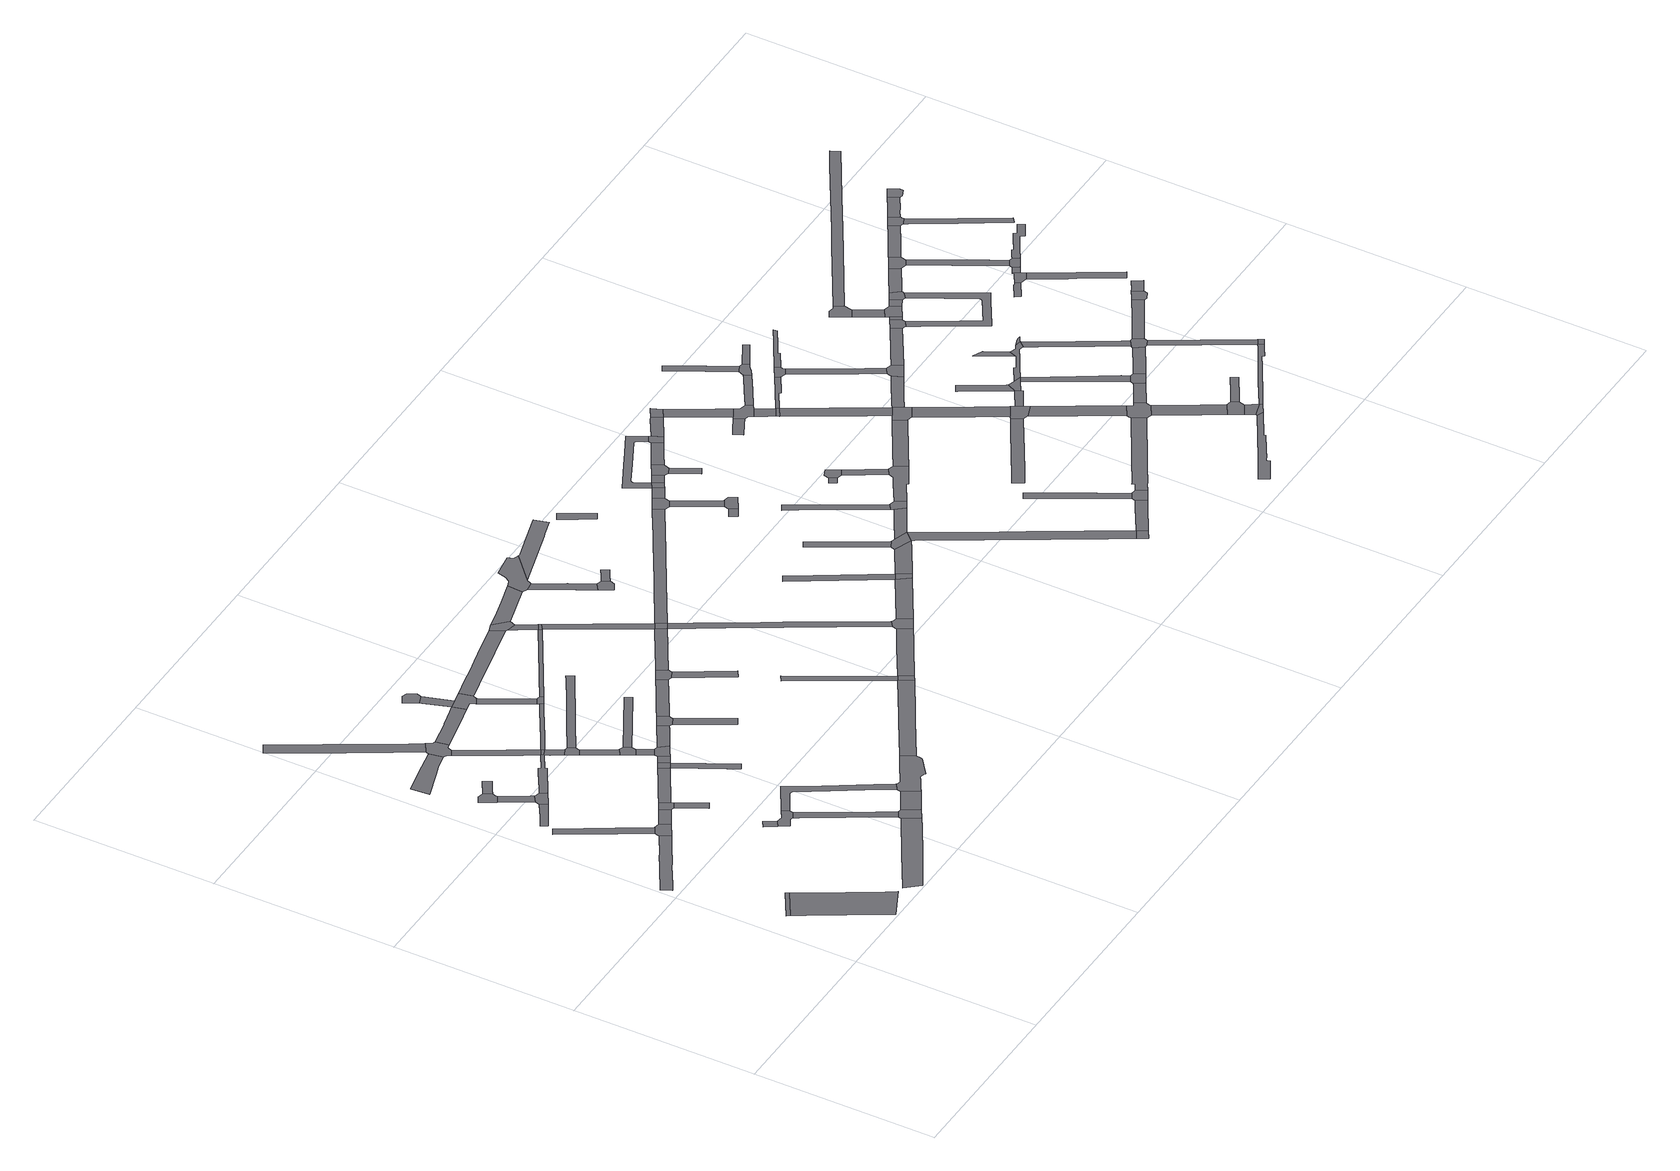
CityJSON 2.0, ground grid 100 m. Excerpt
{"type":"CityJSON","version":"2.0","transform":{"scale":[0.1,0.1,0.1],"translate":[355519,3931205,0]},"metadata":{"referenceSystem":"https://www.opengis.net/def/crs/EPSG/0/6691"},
"CityObjects":{
"road1":{"type":"Road","geometry":[{"type":"MultiSurface","lod":"1","boundaries":[[[0,1,2,3]]]}]},
"road2":{"type":"Road","attributes":{"function":"3","RoadStructureAttribute.sectionType":"1"},"geometry":[{"type":"MultiSurface","lod":"1","boundaries":[[[4,5,6,0,3,7,8,9]]]}]},
"road3":{"type":"Road","attributes":{"RoadStructureAttribute.sectionType":"1"},"geometry":[{"type":"MultiSurface","lod":"1","boundaries":[[[10,11,12,13,14,15,16,17,18,19,20,21,22,23,24,25,26,27,28]]]}]},
"road4":{"type":"Road","attributes":{"RoadStructureAttribute.sectionType":"1"},"geometry":[{"type":"MultiSurface","lod":"1","boundaries":[[[29,30,31,32,33,34]]]}]},
"road5":{"type":"Road","attributes":{"RoadStructureAttribute.sectionType":"1"},"geometry":[{"type":"MultiSurface","lod":"1","boundaries":[[[35,36,37,38,39,40]]]}]},
"road6":{"type":"Road","geometry":[{"type":"MultiSurface","lod":"1","boundaries":[[[32,31,10,28,41,42]]]}]},
"road7":{"type":"Road","geometry":[{"type":"MultiSurface","lod":"1","boundaries":[[[43,44,45,46,47,48,49,50]]]}]},
"road8":{"type":"Road","attributes":{"RoadStructureAttribute.sectionType":"1"},"geometry":[{"type":"MultiSurface","lod":"1","boundaries":[[[51,52,53,54,55,48,47]]]}]},
"road9":{"type":"Road","attributes":{"RoadStructureAttribute.sectionType":"1"},"geometry":[{"type":"MultiSurface","lod":"1","boundaries":[[[56,57,58,59,60,61,62,63]]]}]},
"road10":{"type":"Road","attributes":{"RoadStructureAttribute.sectionType":"1"},"geometry":[{"type":"MultiSurface","lod":"1","boundaries":[[[41,64,65,42]]]}]},
"road11":{"type":"Road","geometry":[{"type":"MultiSurface","lod":"1","boundaries":[[[37,66,67,68,69,53,52,70,38]]]}]},
"road12":{"type":"Road","geometry":[{"type":"MultiSurface","lod":"1","boundaries":[[[71,72,73,43,50]]]}]},
"road13":{"type":"Road","attributes":{"RoadStructureAttribute.sectionType":"1"},"geometry":[{"type":"MultiSurface","lod":"1","boundaries":[[[74,75,76,77,78]]]}]},
"road14":{"type":"Road","attributes":{"RoadStructureAttribute.sectionType":"1"},"geometry":[{"type":"MultiSurface","lod":"1","boundaries":[[[79,80,81,82,83,84,85,86,87]]]}]},
"road15":{"type":"Road","geometry":[{"type":"MultiSurface","lod":"1","boundaries":[[[88,89,65,64,90,91]]]}]},
"road16":{"type":"Road","geometry":[{"type":"MultiSurface","lod":"1","boundaries":[[[92,93,94,95,78,77,96,97,98,99,100]]]}]},
"road17":{"type":"Road","attributes":{"RoadStructureAttribute.sectionType":"1"},"geometry":[{"type":"MultiSurface","lod":"1","boundaries":[[[101,102,91,90]]]}]},
"road18":{"type":"Road","attributes":{"RoadStructureAttribute.sectionType":"1"},"geometry":[{"type":"MultiSurface","lod":"1","boundaries":[[[103,104,105,106,107,108,109,110,111,112,113,114,115,116,117,118,119,120,121,122,123,124]]]}]},
"road19":{"type":"Road","attributes":{"RoadStructureAttribute.sectionType":"1"},"geometry":[{"type":"MultiSurface","lod":"1","boundaries":[[[125,126,127,128,129,92,100,130,131,132,133,134]]]}]},
"road20":{"type":"Road","attributes":{"RoadStructureAttribute.sectionType":"1"},"geometry":[{"type":"MultiSurface","lod":"1","boundaries":[[[135,136,137,138,139,68,67,140,141,142,143,144,145,146,147,148,149,145,150]]]}]},
"road21":{"type":"Road","attributes":{"RoadStructureAttribute.sectionType":"1"},"geometry":[{"type":"MultiSurface","lod":"1","boundaries":[[[151,152,153,89,88,154,155,156,157]]]}]},
"road22":{"type":"Road","geometry":[{"type":"MultiSurface","lod":"1","boundaries":[[[86,158,159,160,161,162,163,164,124,123,87]]]}]},
"road23":{"type":"Road","geometry":[{"type":"MultiSurface","lod":"1","boundaries":[[[125,134,59,58,165,166]]]}]},
"road24":{"type":"Road","attributes":{"RoadStructureAttribute.sectionType":"1"},"geometry":[{"type":"MultiSurface","lod":"1","boundaries":[[[167,168,169,170,160,159,171,172,173,150]]]}]},
"road25":{"type":"Road","attributes":{"RoadStructureAttribute.sectionType":"1"},"geometry":[{"type":"MultiSurface","lod":"1","boundaries":[[[174,175,176,177,94,93,178,179,180,181,182,183]]]}]},
"road26":{"type":"Road","geometry":[{"type":"MultiSurface","lod":"1","boundaries":[[[145,149,167,150]]]}]},
"road27":{"type":"Road","geometry":[{"type":"MultiSurface","lod":"1","boundaries":[[[184,151,157,185]]]}]},
"road28":{"type":"Road","attributes":{"RoadStructureAttribute.sectionType":"1"},"geometry":[{"type":"MultiSurface","lod":"1","boundaries":[[[186,187,188,189,166,165]]]}]},
"road29":{"type":"Road","geometry":[{"type":"MultiSurface","lod":"1","boundaries":[[[190,191,192,148,147,193,194]]]}]},
"road30":{"type":"Road","attributes":{"RoadStructureAttribute.sectionType":"1"},"geometry":[{"type":"MultiSurface","lod":"1","boundaries":[[[195,196,197,198,199,200,190,194]]]}]},
"road31":{"type":"Road","attributes":{"RoadStructureAttribute.sectionType":"1"},"geometry":[{"type":"MultiSurface","lod":"1","boundaries":[[[157,201,202,203,204,185]]]}]},
"road32":{"type":"Road","attributes":{"RoadStructureAttribute.sectionType":"1"},"geometry":[{"type":"MultiSurface","lod":"1","boundaries":[[[205,184,185,206]]]}]},
"road33":{"type":"Road","geometry":[{"type":"MultiSurface","lod":"1","boundaries":[[[207,208,209,198,197,210]]]}]},
"road34":{"type":"Road","attributes":{"RoadStructureAttribute.sectionType":"1"},"geometry":[{"type":"MultiSurface","lod":"1","boundaries":[[[211,212,213,214,163,162,215,216,217]]]}]},
"road35":{"type":"Road","attributes":{"RoadStructureAttribute.sectionType":"1"},"geometry":[{"type":"MultiSurface","lod":"1","boundaries":[[[207,210,218,219]]]}]},
"road36":{"type":"Road","geometry":[{"type":"MultiSurface","lod":"1","boundaries":[[[218,205,206,220,221,222,219]]]}]},
"road37":{"type":"Road","attributes":{"RoadStructureAttribute.sectionType":"1"},"geometry":[{"type":"MultiSurface","lod":"1","boundaries":[[[149,223,224,225,226,227,228,229,230,167]]]}]},
"road38":{"type":"Road","geometry":[{"type":"MultiSurface","lod":"1","boundaries":[[[182,188,187,231,232,233,234,235,236,237,238,239,240,241,242,243,244,183]]]}]},
"road39":{"type":"Road","attributes":{"RoadStructureAttribute.sectionType":"1"},"geometry":[{"type":"MultiSurface","lod":"1","boundaries":[[[221,245,246,247,248,249,222]]]}]},
"road40":{"type":"Road","geometry":[{"type":"MultiSurface","lod":"1","boundaries":[[[250,251,252,253,254,255]]]}]},
"road41":{"type":"Road","attributes":{"RoadStructureAttribute.sectionType":"1"},"geometry":[{"type":"MultiSurface","lod":"1","boundaries":[[[256,253,252,257,211]]]}]},
"road42":{"type":"Road","geometry":[{"type":"MultiSurface","lod":"1","boundaries":[[[258,259,260,261,262,263,256,211,217]]]}]},
"road43":{"type":"Road","attributes":{"RoadStructureAttribute.sectionType":"1"},"geometry":[{"type":"MultiSurface","lod":"1","boundaries":[[[208,264,265,266,267,209]]]}]},
"road44":{"type":"Road","attributes":{"RoadStructureAttribute.sectionType":"1"},"geometry":[{"type":"MultiSurface","lod":"1","boundaries":[[[191,268,269,270,271,272,273,274,275,276,277,278,279,192]]]}]},
"road45":{"type":"Road","attributes":{"RoadStructureAttribute.sectionType":"1"},"geometry":[{"type":"MultiSurface","lod":"1","boundaries":[[[280,281,282,283,284,285,260,259]]]}]},
"road46":{"type":"Road","geometry":[{"type":"MultiSurface","lod":"1","boundaries":[[[248,247,286,287,288,289]]]}]},
"road47":{"type":"Road","geometry":[{"type":"MultiSurface","lod":"1","boundaries":[[[226,290,291,283,282,227]]]}]},
"road48":{"type":"Road","attributes":{"RoadStructureAttribute.sectionType":"1"},"geometry":[{"type":"MultiSurface","lod":"1","boundaries":[[[292,293,294,295,287,286]]]}]},
"road49":{"type":"Road","attributes":{"RoadStructureAttribute.sectionType":"1"},"geometry":[{"type":"MultiSurface","lod":"1","boundaries":[[[288,296,297,298,299,300,301,289]]]}]},
"road50":{"type":"Road","attributes":{"RoadStructureAttribute.sectionType":"1"},"geometry":[{"type":"MultiSurface","lod":"1","boundaries":[[[302,303,304,305,262,261,306,307,308,309,310,311]]]}]},
"road51":{"type":"Road","attributes":{"RoadStructureAttribute.sectionType":"1"},"geometry":[{"type":"MultiSurface","lod":"1","boundaries":[[[312,313,239,238,314,315,316,317,318]]]}]},
"road52":{"type":"Road","attributes":{"RoadStructureAttribute.sectionType":"1"},"geometry":[{"type":"MultiSurface","lod":"1","boundaries":[[[319,320,291,290,321,322,323,324]]]}]},
"road53":{"type":"Road","geometry":[{"type":"MultiSurface","lod":"1","boundaries":[[[325,326,327,328,299,298]]]}]},
"road54":{"type":"Road","attributes":{"RoadStructureAttribute.sectionType":"1"},"geometry":[{"type":"MultiSurface","lod":"1","boundaries":[[[329,330,326,325]]]}]},
"road55":{"type":"Road","attributes":{"RoadStructureAttribute.sectionType":"1"},"geometry":[{"type":"MultiSurface","lod":"1","boundaries":[[[331,332,333,334,318]]]}]},
"road56":{"type":"Road","attributes":{"RoadStructureAttribute.sectionType":"1"},"geometry":[{"type":"MultiSurface","lod":"1","boundaries":[[[335,336,337,328,327,338,339,340]]]}]},
"road57":{"type":"Road","geometry":[{"type":"MultiSurface","lod":"1","boundaries":[[[311,310,341,342,343,344]]]}]},
"road58":{"type":"Road","attributes":{"RoadStructureAttribute.sectionType":"1"},"geometry":[{"type":"MultiSurface","lod":"1","boundaries":[[[342,341,345,346,324,347]]]}]},
"road59":{"type":"Road","geometry":[{"type":"MultiSurface","lod":"1","boundaries":[[[323,348,347,324]]]}]},
"road60":{"type":"Road","geometry":[{"type":"MultiSurface","lod":"1","boundaries":[[[349,331,318,317]]]}]},
"road61":{"type":"Road","attributes":{"RoadStructureAttribute.sectionType":"1"},"geometry":[{"type":"MultiSurface","lod":"1","boundaries":[[[350,351,352,353,348,323,354,355,335,356]]]}]},
"road62":{"type":"Road","attributes":{"RoadStructureAttribute.sectionType":"1"},"geometry":[{"type":"MultiSurface","lod":"1","boundaries":[[[343,357,358,359,360,361,362,363,364,344]]]}]},
"road63":{"type":"Road","geometry":[{"type":"MultiSurface","lod":"1","boundaries":[[[365,356,335,340]]]}]},
"road64":{"type":"Road","attributes":{"RoadStructureAttribute.sectionType":"1"},"geometry":[{"type":"MultiSurface","lod":"1","boundaries":[[[366,367,368,369,370,331,349]]]}]},
"road65":{"type":"Road","attributes":{"RoadStructureAttribute.sectionType":"1"},"geometry":[{"type":"MultiSurface","lod":"1","boundaries":[[[371,372,373,374,375,376,377,378,379,380,381,382,383,384,385,386,387,388,389,365,340]]]}]},
"road66":{"type":"Road","attributes":{"RoadStructureAttribute.sectionType":"1"},"geometry":[{"type":"MultiSurface","lod":"1","boundaries":[[[390,391,392,393,394,395,396,397,398,399]]]}]},
"road67":{"type":"Road","attributes":{"RoadStructureAttribute.sectionType":"1"},"geometry":[{"type":"MultiSurface","lod":"1","boundaries":[[[400,401,402,403,404,390,399]]]}]},
"road68":{"type":"Road","geometry":[{"type":"MultiSurface","lod":"1","boundaries":[[[357,395,394,405,406,407,408,409,410,411,412,413,414,415,416,417,358]]]}]},
"road69":{"type":"Road","geometry":[{"type":"MultiSurface","lod":"1","boundaries":[[[369,368,418,419,420,421,380,379]]]}]},
"road70":{"type":"Road","geometry":[{"type":"MultiSurface","lod":"1","boundaries":[[[402,422,423,424,425,403]]]}]},
"road71":{"type":"Road","attributes":{"RoadStructureAttribute.sectionType":"1"},"geometry":[{"type":"MultiSurface","lod":"1","boundaries":[[[426,427,428,429,407,406,430,431,432,433,434]]]}]},
"road72":{"type":"Road","attributes":{"RoadStructureAttribute.sectionType":"1"},"geometry":[{"type":"MultiSurface","lod":"1","boundaries":[[[435,436,437,438,439,440,356,365,441,442,443,444,445,446,447,448]]]}]},
"road73":{"type":"Road","attributes":{"RoadStructureAttribute.sectionType":"1"},"geometry":[{"type":"MultiSurface","lod":"1","boundaries":[[[449,420,419,450,451,452]]]}]},
"road74":{"type":"Road","attributes":{"RoadStructureAttribute.sectionType":"1"},"geometry":[{"type":"MultiSurface","lod":"1","boundaries":[[[453,454,455,456,457,452]]]}]},
"road75":{"type":"Road","geometry":[{"type":"MultiSurface","lod":"1","boundaries":[[[451,458,453,452]]]}]},
"road76":{"type":"Road","attributes":{"RoadStructureAttribute.sectionType":"1"},"geometry":[{"type":"MultiSurface","lod":"1","boundaries":[[[459,460,461,462,463,464]]]}]},
"road77":{"type":"Road","attributes":{"RoadStructureAttribute.sectionType":"1"},"geometry":[{"type":"MultiSurface","lod":"1","boundaries":[[[465,466,467,453,458]]]}]},
"road78":{"type":"Road","attributes":{"RoadStructureAttribute.sectionType":"1"},"geometry":[{"type":"MultiSurface","lod":"1","boundaries":[[[468,469,470,471,472,473]]]}]},
"road79":{"type":"Road","geometry":[{"type":"MultiSurface","lod":"1","boundaries":[[[474,468,473,467,466,475]]]}]},
"road80":{"type":"Road","geometry":[{"type":"MultiSurface","lod":"1","boundaries":[[[447,476,477,478,479,480,448]]]}]},
"road81":{"type":"Road","geometry":[{"type":"MultiSurface","lod":"1","boundaries":[[[481,482,483,484]]]}]},
"road82":{"type":"Road","attributes":{"RoadStructureAttribute.sectionType":"1"},"geometry":[{"type":"MultiSurface","lod":"1","boundaries":[[[476,485,486,487,488,477]]]}]},
"road83":{"type":"Road","attributes":{"RoadStructureAttribute.sectionType":"1"},"geometry":[{"type":"MultiSurface","lod":"1","boundaries":[[[489,479,478,490]]]}]},
"road84":{"type":"Road","attributes":{"RoadStructureAttribute.sectionType":"1"},"geometry":[{"type":"MultiSurface","lod":"1","boundaries":[[[491,492,487,486,481,484]]]}]},
"road85":{"type":"Road","attributes":{"RoadStructureAttribute.sectionType":"1"},"geometry":[{"type":"MultiSurface","lod":"1","boundaries":[[[493,494,495,496,497,498,499,500,474,475]]]}]},
"road86":{"type":"Road","geometry":[{"type":"MultiSurface","lod":"1","boundaries":[[[501,502,503,489,490]]]}]},
"road87":{"type":"Road","attributes":{"RoadStructureAttribute.sectionType":"1"},"geometry":[{"type":"MultiSurface","lod":"1","boundaries":[[[466,504,505,506,507,508,509,510,511,512,513,514,515,516,517,518,519,520,475]]]}]},
"road88":{"type":"Road","attributes":{"RoadStructureAttribute.sectionType":"1"},"geometry":[{"type":"MultiSurface","lod":"1","boundaries":[[[521,522,523,524,525,526,527,528,529,530]]]}]},
"road89":{"type":"Road","attributes":{"RoadStructureAttribute.sectionType":"1"},"geometry":[{"type":"MultiSurface","lod":"1","boundaries":[[[531,532,503,502]]]}]},
"road90":{"type":"Road","geometry":[{"type":"MultiSurface","lod":"1","boundaries":[[[521,530,496,495,533,534]]]}]},
"road91":{"type":"Road","geometry":[{"type":"MultiSurface","lod":"1","boundaries":[[[535,536,537,538,532,531,539]]]}]},
"road92":{"type":"Road","geometry":[{"type":"MultiSurface","lod":"1","boundaries":[[[540,541,535,539]]]}]},
"road93":{"type":"Road","geometry":[{"type":"MultiSurface","lod":"1","boundaries":[[[542,543,516,515]]]}]},
"road94":{"type":"Road","attributes":{"RoadStructureAttribute.sectionType":"1"},"geometry":[{"type":"MultiSurface","lod":"1","boundaries":[[[544,545,546,547,548,549,550,489,503,551,552,553,554,555,556,557,558]]]}]},
"road95":{"type":"Road","geometry":[{"type":"MultiSurface","lod":"1","boundaries":[[[559,560,561,562]]]}]},
"road96":{"type":"Road","attributes":{"RoadStructureAttribute.sectionType":"1"},"geometry":[{"type":"MultiSurface","lod":"1","boundaries":[[[563,564,565,537,536,566,567,568,569]]]}]},
"road97":{"type":"Road","geometry":[{"type":"MultiSurface","lod":"1","boundaries":[[[570,571,572,573,574,575,576,577,578,534,533]]]}]},
"road98":{"type":"Road","attributes":{"RoadStructureAttribute.sectionType":"1"},"geometry":[{"type":"MultiSurface","lod":"1","boundaries":[[[562,561,579,580,581,582,583]]]}]},
"road99":{"type":"Road","attributes":{"RoadStructureAttribute.sectionType":"1"},"geometry":[{"type":"MultiSurface","lod":"1","boundaries":[[[584,585,516,543,586,587,588,589]]]}]},
"road100":{"type":"Road","attributes":{"RoadStructureAttribute.sectionType":"1"},"geometry":[{"type":"MultiSurface","lod":"1","boundaries":[[[575,574,580,579]]]}]},
"road101":{"type":"Road","geometry":[{"type":"MultiSurface","lod":"1","boundaries":[[[569,568,590,591,544,558]]]}]},
"road102":{"type":"Road","attributes":{"RoadStructureAttribute.sectionType":"1"},"geometry":[{"type":"MultiSurface","lod":"1","boundaries":[[[592,593,594,595,596,597,598]]]}]},
"road103":{"type":"Road","geometry":[{"type":"MultiSurface","lod":"1","boundaries":[[[588,599,600,598,597,589]]]}]},
"road104":{"type":"Road","attributes":{"RoadStructureAttribute.sectionType":"1"},"geometry":[{"type":"MultiSurface","lod":"1","boundaries":[[[601,591,590,602,603]]]}]},
"road105":{"type":"Road","geometry":[{"type":"MultiSurface","lod":"1","boundaries":[[[604,605,606,607,608,609]]]}]},
"road106":{"type":"Road","geometry":[{"type":"MultiSurface","lod":"1","boundaries":[[[602,610,611,612,603]]]}]},
"road107":{"type":"Road","attributes":{"RoadStructureAttribute.sectionType":"1"},"geometry":[{"type":"MultiSurface","lod":"1","boundaries":[[[572,613,614,615,616,617,573]]]}]},
"road108":{"type":"Road","attributes":{"RoadStructureAttribute.sectionType":"1"},"geometry":[{"type":"MultiSurface","lod":"1","boundaries":[[[618,619,610,602,620,621,622,623]]]}]},
"road109":{"type":"Road","attributes":{"RoadStructureAttribute.sectionType":"1"},"geometry":[{"type":"MultiSurface","lod":"1","boundaries":[[[624,625,626,627,628,629,630,631,632,633,634]]]}]},
"road110":{"type":"Road","geometry":[{"type":"MultiSurface","lod":"1","boundaries":[[[609,608,635,636,637,638,639,640,623,622]]]}]},
"road111":{"type":"Road","attributes":{"RoadStructureAttribute.sectionType":"1"},"geometry":[{"type":"MultiSurface","lod":"1","boundaries":[[[637,636,641,642,643]]]}]},
"road112":{"type":"Road","geometry":[{"type":"MultiSurface","lod":"1","boundaries":[[[642,644,645,643]]]}]},
"road113":{"type":"Road","attributes":{"RoadStructureAttribute.sectionType":"1"},"geometry":[{"type":"MultiSurface","lod":"1","boundaries":[[[646,647,648,649,650,651,645,644,652,653,654,655,656,657,658,659]]]}]},
"road114":{"type":"Road","attributes":{"RoadStructureAttribute.sectionType":"1"},"geometry":[{"type":"MultiSurface","lod":"1","boundaries":[[[599,660,661,662,663,664,665,666,667,668,669,670,671,672,600]]]}]},
"road115":{"type":"Road","geometry":[{"type":"MultiSurface","lod":"1","boundaries":[[[616,615,673,674,675,676,677,646,659]]]}]},
"road116":{"type":"Road","attributes":{"RoadStructureAttribute.sectionType":"1"},"geometry":[{"type":"MultiSurface","lod":"1","boundaries":[[[678,679,680,639,638,681,682]]]}]},
"road117":{"type":"Road","attributes":{"RoadStructureAttribute.sectionType":"1"},"geometry":[{"type":"MultiSurface","lod":"1","boundaries":[[[683,643,645,684,685,686,687,688]]]}]},
"road118":{"type":"Road","attributes":{"RoadStructureAttribute.sectionType":"1"},"geometry":[{"type":"MultiSurface","lod":"1","boundaries":[[[689,690,674,673,691,692,693,694,695]]]}]},
"road119":{"type":"Road","attributes":{"RoadStructureAttribute.sectionType":"1"},"geometry":[{"type":"MultiSurface","lod":"1","boundaries":[[[696,697,698,699,700,701]]]}]},
"road120":{"type":"Road","geometry":[{"type":"MultiSurface","lod":"1","boundaries":[[[702,703,695,694,624,634,704,705]]]}]},
"road121":{"type":"Road","attributes":{"RoadStructureAttribute.sectionType":"1"},"geometry":[{"type":"MultiSurface","lod":"1","boundaries":[[[706,707,708,709,710,711,712,713,714,715,716,717,718,719,720]]]}]},
"road122":{"type":"Road","attributes":{"RoadStructureAttribute.sectionType":"1"},"geometry":[{"type":"MultiSurface","lod":"1","boundaries":[[[721,722,723,724,725,646,677,726,727,728,729,730,731,732]]]}]},
"road123":{"type":"Road","geometry":[{"type":"MultiSurface","lod":"1","boundaries":[[[733,734,735,736,699,698,678,682]]]}]},
"road124":{"type":"Road","geometry":[{"type":"MultiSurface","lod":"1","boundaries":[[[687,737,738,739,740,741,742,688]]]}]},
"road125":{"type":"Road","attributes":{"RoadStructureAttribute.sectionType":"1"},"geometry":[{"type":"MultiSurface","lod":"1","boundaries":[[[704,743,744,745,746,747,748,749,705]]]}]},
"road126":{"type":"Road","attributes":{"RoadStructureAttribute.sectionType":"1"},"geometry":[{"type":"MultiSurface","lod":"1","boundaries":[[[750,751,703,702,752,753,754]]]}]},
"road127":{"type":"Road","attributes":{"RoadStructureAttribute.sectionType":"1"},"geometry":[{"type":"MultiSurface","lod":"1","boundaries":[[[737,755,756,757,758,759,760,761,738]]]}]},
"road128":{"type":"Road","attributes":{"RoadStructureAttribute.sectionType":"1"},"geometry":[{"type":"MultiSurface","lod":"1","boundaries":[[[762,763,764,765,766,750]]]}]},
"road129":{"type":"Road","geometry":[{"type":"MultiSurface","lod":"1","boundaries":[[[767,768,769,770,771,747,746,772,666,665,773]]]}]},
"road130":{"type":"Road","attributes":{"RoadStructureAttribute.sectionType":"1"},"geometry":[{"type":"MultiSurface","lod":"1","boundaries":[[[735,774,775,736]]]}]},
"road131":{"type":"Road","geometry":[{"type":"MultiSurface","lod":"1","boundaries":[[[731,776,777,758,757,732]]]}]},
"road132":{"type":"Road","attributes":{"RoadStructureAttribute.sectionType":"1"},"geometry":[{"type":"MultiSurface","lod":"1","boundaries":[[[778,779,767,773,780,781,782]]]}]},
"road133":{"type":"Road","geometry":[{"type":"MultiSurface","lod":"1","boundaries":[[[783,784,762,750,754,785,786]]]}]},
"road134":{"type":"Road","attributes":{"RoadStructureAttribute.sectionType":"1"},"geometry":[{"type":"MultiSurface","lod":"1","boundaries":[[[787,788,789,790,791,792,793,794,795,796,797,798,741,740]]]}]},
"road135":{"type":"Road","geometry":[{"type":"MultiSurface","lod":"1","boundaries":[[[781,799,800,801,802,782]]]}]},
"road136":{"type":"Road","attributes":{"RoadStructureAttribute.sectionType":"1"},"geometry":[{"type":"MultiSurface","lod":"1","boundaries":[[[803,804,800,799,805]]]}]},
"road137":{"type":"Road","attributes":{"RoadStructureAttribute.sectionType":"1"},"geometry":[{"type":"MultiSurface","lod":"1","boundaries":[[[806,770,769,807,808]]]}]},
"road138":{"type":"Road","geometry":[{"type":"MultiSurface","lod":"1","boundaries":[[[803,805,706,720,809]]]}]},
"road139":{"type":"Road","attributes":{"RoadStructureAttribute.sectionType":"1"},"geometry":[{"type":"MultiSurface","lod":"1","boundaries":[[[785,810,811,812,813,814,815,816,817,786]]]}]},
"road140":{"type":"Road","attributes":{"RoadStructureAttribute.sectionType":"1"},"geometry":[{"type":"MultiSurface","lod":"1","boundaries":[[[776,818,819,820,821,822,823,824,825,777]]]}]},
"road141":{"type":"Road","geometry":[{"type":"MultiSurface","lod":"1","boundaries":[[[826,827,828,829,830,831,832,833,834,835,836,837,783,786]]]}]},
"road142":{"type":"Road","geometry":[{"type":"MultiSurface","lod":"1","boundaries":[[[808,807,838,839,814,813]]]}]},
"road143":{"type":"Road","attributes":{"RoadStructureAttribute.sectionType":"1"},"geometry":[{"type":"MultiSurface","lod":"1","boundaries":[[[840,841,842,843,844,845,802,801]]]}]},
"road144":{"type":"Road","geometry":[{"type":"MultiSurface","lod":"1","boundaries":[[[846,847,848,835,834]]]}]},
"road145":{"type":"Road","attributes":{"RoadStructureAttribute.sectionType":"1"},"geometry":[{"type":"MultiSurface","lod":"1","boundaries":[[[849,850,851,839,838,852,853,854]]]}]},
"road146":{"type":"Road","geometry":[{"type":"MultiSurface","lod":"1","boundaries":[[[831,855,856,857,858,859,832]]]}]},
"road147":{"type":"Road","geometry":[{"type":"MultiSurface","lod":"1","boundaries":[[[821,820,860,861,862,863]]]}]},
"road148":{"type":"Road","attributes":{"RoadStructureAttribute.sectionType":"1"},"geometry":[{"type":"MultiSurface","lod":"1","boundaries":[[[864,865,866,867,868,869,870,871,872,873,874,875,876,877,803,809]]]}]},
"road149":{"type":"Road","geometry":[{"type":"MultiSurface","lod":"1","boundaries":[[[878,879,880,881,882,883,884]]]}]},
"road150":{"type":"Road","attributes":{"RoadStructureAttribute.sectionType":"1"},"geometry":[{"type":"MultiSurface","lod":"1","boundaries":[[[885,886,887,888,889,890,891,892,893,894,831,830]]]}]},
"road151":{"type":"Road","attributes":{"RoadStructureAttribute.sectionType":"1"},"geometry":[{"type":"MultiSurface","lod":"1","boundaries":[[[862,895,896,863]]]}]},
"road152":{"type":"Road","attributes":{"RoadStructureAttribute.sectionType":"1"},"geometry":[{"type":"MultiSurface","lod":"1","boundaries":[[[897,898,880,879,899]]]}]},
"road153":{"type":"Road","geometry":[{"type":"MultiSurface","lod":"1","boundaries":[[[896,895,900,901,897,899]]]}]},
"road154":{"type":"Road","geometry":[{"type":"MultiSurface","lod":"1","boundaries":[[[902,903,904,905,906,891,890,849,854]]]}]},
"road155":{"type":"Road","attributes":{"RoadStructureAttribute.sectionType":"1"},"geometry":[{"type":"MultiSurface","lod":"1","boundaries":[[[901,900,907,908]]]}]},
"road156":{"type":"Road","attributes":{"RoadStructureAttribute.sectionType":"1"},"geometry":[{"type":"MultiSurface","lod":"1","boundaries":[[[860,909,910,911,912,913,914,915,916,917,918,919,920,921,922,923,924,925,926,927,928,929,930,931,932,933,934,935,936,937,938,939,861]]]}]},
"road157":{"type":"Road","attributes":{"RoadStructureAttribute.sectionType":"1"},"geometry":[{"type":"MultiSurface","lod":"1","boundaries":[[[940,941,903,902,942,943,871,944]]]}]},
"road158":{"type":"Road","geometry":[{"type":"MultiSurface","lod":"1","boundaries":[[[945,908,907,924,923,946]]]}]},
"road159":{"type":"Road","geometry":[{"type":"MultiSurface","lod":"1","boundaries":[[[947,948,944,871,870]]]}]},
"road160":{"type":"Road","attributes":{"RoadStructureAttribute.sectionType":"1"},"geometry":[{"type":"MultiSurface","lod":"1","boundaries":[[[949,950,951,952,953,954,906,905]]]}]},
"road161":{"type":"Road","attributes":{"RoadStructureAttribute.sectionType":"1"},"geometry":[{"type":"MultiSurface","lod":"1","boundaries":[[[955,956,957,958,945,946]]]}]},
"road162":{"type":"Road","geometry":[{"type":"MultiSurface","lod":"1","boundaries":[[[959,960,961,962,963,964]]]}]},
"road163":{"type":"Road","geometry":[{"type":"MultiSurface","lod":"1","boundaries":[[[965,966,957,956,967,968,969]]]}]},
"road164":{"type":"Road","geometry":[{"type":"MultiSurface","lod":"1","boundaries":[[[970,971,972,952,951,973,974]]]}]},
"road165":{"type":"Road","geometry":[{"type":"MultiSurface","lod":"1","boundaries":[[[963,975,976,977,978,979,980,981,982,964]]]}]},
"road166":{"type":"Road","attributes":{"RoadStructureAttribute.sectionType":"1"},"geometry":[{"type":"MultiSurface","lod":"1","boundaries":[[[968,983,984,985,986,987,988,989,990,969]]]}]},
"road167":{"type":"Road","attributes":{"RoadStructureAttribute.sectionType":"1"},"geometry":[{"type":"MultiSurface","lod":"1","boundaries":[[[991,992,979,978]]]}]},
"road168":{"type":"Road","attributes":{"RoadStructureAttribute.sectionType":"1"},"geometry":[{"type":"MultiSurface","lod":"1","boundaries":[[[993,994,971,970,995,996,997,998]]]}]},
"road169":{"type":"Road","attributes":{"RoadStructureAttribute.sectionType":"1"},"geometry":[{"type":"MultiSurface","lod":"1","boundaries":[[[976,999,1000,1001,1002,1003,1004,1005,1006,977]]]}]},
"road170":{"type":"Road","geometry":[{"type":"MultiSurface","lod":"1","boundaries":[[[1007,987,986,992,991,1008]]]}]},
"road171":{"type":"Road","attributes":{"RoadStructureAttribute.sectionType":"1"},"geometry":[{"type":"MultiSurface","lod":"1","boundaries":[[[1009,1010,1011,1012,1013,1014,966,965,1015,1016,1017,1018]]]}]},
"road172":{"type":"Road","attributes":{"RoadStructureAttribute.sectionType":"1"},"geometry":[{"type":"MultiSurface","lod":"1","boundaries":[[[1019,1020,1021,1022,1023,882,881,1024,1025,1026,1027]]]}]},
"road173":{"type":"Road","attributes":{"RoadStructureAttribute.sectionType":"1"},"geometry":[{"type":"MultiSurface","lod":"1","boundaries":[[[1028,1029,1030,1031,1032,1033,1034,1035,1036,1037,1038,1039,1040,1007,1008]]]}]},
"road174":{"type":"Road","geometry":[{"type":"MultiSurface","lod":"1","boundaries":[[[1041,1042,1043,1044,1045,1046,1009,1018,1047]]]}]},
"road175":{"type":"Road","attributes":{"RoadStructureAttribute.sectionType":"1"},"geometry":[{"type":"MultiSurface","lod":"1","boundaries":[[[1048,1049,1050,1051,1052,1053,1054,1055,1056,1057,1041,1047]]]}]},
"road176":{"type":"Road","attributes":{"RoadStructureAttribute.sectionType":"1"},"geometry":[{"type":"MultiSurface","lod":"1","boundaries":[[[1058,1059,1060,1061,1062,1063,1064,1044,1043]]]}]},
"road177":{"type":"Road","geometry":[{"type":"MultiSurface","lod":"1","boundaries":[[[1065,1066,1067,1068,1061,1060]]]}]}
},
"vertices":[
[306,542,0],[296,559,0],[146,470,0],[156,453,0],
[578,91,0],[543,142,0],[447,305,0],[196,386,0],[295,218,0],[417,13,0],
[381,1307,0],[254,1233,0],[253,1233,0],[246,1229,0],[177,1189,0],[129,1161,0],[109,1149,0],[73,1128,0],[49,1113,0],[21,1097,0],[48,1043,0],[83,1064,0],[211,1140,0],[217,1143,0],[235,1153,0],[335,1211,0],[338,1213,0],[347,1218,0],[411,1255,0],
[139,1760,0],[298,1490,0],[389,1335,0],[429,1360,0],[333,1521,0],[178,1783,0],
[185,1812,0],[245,1846,0],[330,1895,0],[309,1931,0],[226,1880,0],[166,1846,0],
[490,1301,0],[458,1353,0],
[246,2211,0],[216,2218,0],[178,2196,0],[212,2139,0],[224,2118,0],[263,2140,0],[265,2149,0],[269,2169,0],
[298,1993,0],[318,1959,0],[355,1985,0],[350,1992,0],[345,2001,0],
[893,134,0],[1063,233,0],[1127,271,0],[1074,355,0],[1062,347,0],[841,220,0],[610,85,0],[674,8,0],
[587,1357,0],[556,1409,0],
[342,1902,0],[407,1940,0],[385,1975,0],[357,1981,0],[310,1931,0],
[293,2183,0],[354,2219,0],[330,2261,0],
[725,926,0],[691,905,0],[720,859,0],[729,845,0],[763,866,0],
[282,2570,0],[272,2568,0],[110,2534,0],[118,2433,0],[256,2478,0],[306,2494,0],[318,2497,0],[402,2517,0],[387,2590,0],
[633,1384,0],[603,1436,0],[605,1352,0],[640,1372,0],
[857,834,0],[863,854,0],[842,889,0],[794,860,0],[761,794,0],[794,813,0],[795,814,0],[803,819,0],[823,814,0],
[688,1202,0],[723,1222,0],
[369,2776,0],[319,2861,0],[262,2961,0],[204,3062,0],[200,3070,0],[110,3225,0],[74,3286,0],[74,3287,0],[54,3320,0],[0,3289,0],[29,3238,0],[51,3201,0],[73,3162,0],[76,3156,0],[144,3036,0],[160,3010,0],[200,2941,0],[266,2829,0],[315,2746,0],[358,2673,0],[394,2611,0],[449,2643,0],
[1113,394,0],[1060,485,0],[986,612,0],[984,615,0],[909,745,0],[838,788,0],[951,594,0],[952,593,0],[1061,404,0],[1079,373,0],
[559,2061,0],[551,2074,0],[522,2057,0],[413,1992,0],[399,1983,0],[477,1981,0],[493,1991,0],[526,2010,0],[573,2037,0],[568,2047,0],[654,2099,0],[668,2073,0],[702,2014,0],[738,2034,0],[691,2116,0],[646,2114,0],
[835,1571,0],[748,1520,0],[665,1472,0],[694,1420,0],[793,1477,0],[858,1515,0],[866,1519,0],
[422,2504,0],[430,2489,0],[465,2509,0],[477,2534,0],[497,2538,0],[482,2608,0],[467,2613,0],
[1183,304,0],[1133,390,0],
[681,2133,0],[652,2182,0],[599,2275,0],[564,2336,0],[529,2316,0],[568,2248,0],[603,2187,0],
[1240,598,0],[1109,812,0],[1011,973,0],[1004,983,0],[978,920,0],[997,916,0],[1093,760,0],[1180,617,0],[1261,485,0],[1296,507,0],
[870,1591,0],[900,1539,0],
[1276,358,0],[1307,376,0],[1257,462,0],[1217,439,0],
[774,1972,0],[776,1993,0],[758,2030,0],[717,1988,0],[738,1951,0],
[777,1883,0],[792,1858,0],[834,1783,0],[870,1804,0],[827,1878,0],[814,1901,0],
[996,1277,0],[1029,1217,0],[1048,1227,0],[1064,1236,0],
[916,1618,0],[946,1565,0],
[909,1735,0],[913,1760,0],[895,1796,0],[873,1715,0],
[759,2671,0],[719,2661,0],[626,2638,0],[620,2636,0],[528,2545,0],[722,2587,0],[780,2600,0],
[917,1638,0],[954,1657,0],
[976,1583,0],[1015,1606,0],[974,1652,0],
[781,2169,0],[864,2218,0],[958,2273,0],[999,2297,0],[989,2313,0],[939,2284,0],[854,2235,0],[748,2173,0],
[1327,388,0],[1377,418,0],[1400,432,0],[1430,426,0],[1432,422,0],[1528,494,0],[1530,510,0],[1533,531,0],[1493,600,0],[1490,598,0],[1404,548,0],[1352,518,0],[1320,499,0],[1298,504,0],
[1024,1612,0],[1127,1671,0],[1147,1683,0],[1117,1736,0],[996,1665,0],
[713,2920,0],[669,2895,0],[709,2824,0],[756,2842,0],[763,2867,0],[741,2912,0],
[808,2682,0],[714,2810,0],
[824,2609,0],[839,2581,0],[874,2600,0],[884,2622,0],[868,2695,0],[829,2687,0],
[1238,1938,0],[1252,1946,0],[1239,1969,0],[1233,1981,0],
[937,2086,0],[1037,2144,0],[1098,2179,0],[1117,2191,0],[1223,2252,0],[1259,2273,0],[1239,2309,0],[1215,2295,0],[1077,2214,0],[1075,2213,0],[967,2151,0],[915,2122,0],
[850,2562,0],[906,2461,0],[982,2326,0],[1017,2345,0],[944,2475,0],[876,2598,0],
[1167,1678,0],[1207,1698,0],[1211,1721,0],[1181,1773,0],
[1045,2324,0],[1036,2340,0],
[1220,1583,0],[1321,1402,0],[1360,1424,0],[1224,1668,0],
[1227,1730,0],[1377,1817,0],[1457,1864,0],[1427,1916,0],[1346,1869,0],[1231,1802,0],
[1178,2764,0],[1154,2758,0],[1050,2735,0],[960,2715,0],[894,2624,0],[1066,2661,0],[1159,2681,0],[1226,2696,0],[1399,2733,0],[1365,2806,0],
[1765,760,0],[1728,738,0],[1770,669,0],[1847,714,0],[2014,811,0],[2039,825,0],[1997,895,0],
[1190,2430,0],[1168,2417,0],[1183,2404,0],[1194,2410,0],[1496,2586,0],[1486,2602,0],
[1477,1859,0],[1518,1879,0],[1522,1901,0],[1491,1953,0],
[1643,1582,0],[1682,1605,0],
[2027,913,0],[1756,1387,0],[1752,1406,0],[1717,1385,0],
[1770,2115,0],[1607,2021,0],[1534,1978,0],[1651,1977,0],[1687,1998,0],[1801,2063,0],
[1411,2730,0],[1463,2721,0],[1476,2752,0],[1404,2819,0],
[1436,2688,0],[1486,2603,0],[1521,2623,0],
[1529,2609,0],
[2069,843,0],
[1679,2351,0],[1668,2369,0],[1655,2392,0],[1541,2588,0],[1620,2373,0],[1634,2349,0],[1804,2136,0],
[1702,2812,0],[1708,2896,0],[1583,2863,0],[1555,2855,0],[1554,2855,0],[1472,2834,0],[1460,2831,0],[1458,2831,0],
[1835,2084,0],
[2261,956,0],[2298,976,0],[2383,1026,0],[2342,1096,0],[2221,1027,0],
[1853,1975,0],[1870,1946,0],[1942,1820,0],[2030,1671,0],[2047,1642,0],[2075,1594,0],[2083,1577,0],[2214,1356,0],[2348,1125,0],[2380,1149,0],[2249,1375,0],[2119,1600,0],[2110,1615,0],[2081,1664,0],[2065,1692,0],[2064,1692,0],[1979,1839,0],[1925,1930,0],[1900,1974,0],
[1934,2531,0],[1886,2613,0],[1869,2654,0],[1868,2656,0],[1779,2807,0],[1731,2799,0],[1820,2647,0],[1827,2635,0],[1845,2593,0],[1897,2503,0],
[1936,2434,0],[1976,2457,0],[1984,2485,0],[1962,2522,0],[1941,2529,0],
[1782,2814,0],[1791,2835,0],[1935,2966,0],[1924,2970,0],[1914,2976,0],[1906,2984,0],[1901,2995,0],[1898,3006,0],[1774,2986,0],[1760,2937,0],[1744,2913,0],[1733,2906,0],[1710,2897,0],
[2435,1057,0],[2451,1066,0],[2409,1137,0],[2384,1143,0],
[2016,2504,0],[2059,2529,0],[2038,2566,0],[1996,2542,0],
[2125,3016,0],[2094,3007,0],[1953,2967,0],[1947,2966,0],[2129,2933,0],[2130,2934,0],[2148,2939,0],[2236,2965,0],[2213,3042,0],
[2554,2572,0],[2392,2477,0],[2286,2415,0],[2266,2403,0],[2231,2383,0],[2078,2294,0],[2108,2243,0],[2133,2257,0],[2271,2337,0],[2315,2362,0],[2585,2520,0],[2589,2523,0],[2597,2527,0],[2567,2579,0],
[2550,1218,0],[2580,1142,0],[2723,1225,0],[2675,1291,0],
[2712,1312,0],[2439,1761,0],[2428,1778,0],[2417,1772,0],[2392,1757,0],
[2752,1242,0],
[2325,2855,0],[2371,2776,0],[2410,2798,0],[2364,2877,0],[2313,2967,0],[2274,2945,0],
[2923,1341,0],[2973,1371,0],[2876,1408,0],
[2919,1452,0],[2853,1567,0],[2708,1822,0],[2673,1802,0],[2790,1596,0],[2882,1435,0],
[2942,1446,0],[3017,1422,0],
[2626,2519,0],[2665,2542,0],[2673,2571,0],[2642,2623,0],[2596,2596,0],
[2753,2261,0],[2702,2232,0],[2725,2193,0],[2776,2222,0],
[2665,2453,0],[2761,2290,0],[2800,2313,0],[2691,2499,0],
[2712,2663,0],[2742,2611,0],
[2852,2266,0],[2829,2305,0],
[3062,1446,0],[3084,1458,0],[3181,1515,0],[3144,1562,0],[3019,1491,0],[3017,1490,0],[2992,1475,0],[2968,1461,0],
[2757,2620,0],[2777,2631,0],[2746,2684,0],
[2984,1358,0],[3123,1118,0],[3131,1105,0],[3152,1068,0],[3256,892,0],[3293,827,0],[3314,791,0],[3398,647,0],[3455,549,0],[3473,518,0],[3476,513,0],[3523,432,0],[3574,461,0],[3517,560,0],[3451,677,0],[3308,920,0],[3175,1147,0],
[3168,1600,0],[3010,1872,0],[2957,1962,0],[2947,1979,0],[2934,2002,0],[2905,2052,0],[2870,2032,0],[2895,1990,0],[2911,1962,0],[3134,1579,0],
[2825,2659,0],[2794,2712,0],
[3227,1541,0],[3197,1593,0],
[2887,2669,0],[2896,2700,0],[2865,2753,0],[2814,2723,0],[2849,2651,0],
[2926,2509,0],[2963,2530,0],
[3553,380,0],[3604,411,0],
[3052,2876,0],[3028,2917,0],[2996,2970,0],[2885,2913,0],[2796,2868,0],[2641,2789,0],[2652,2769,0],[2702,2761,0],[2708,2778,0],[2824,2837,0],[2872,2862,0],[2972,2913,0],[2987,2908,0],[2995,2894,0],[3018,2856,0],
[3165,1938,0],[3186,1903,0],[3219,1922,0],[3199,1957,0],
[2955,2805,0],[2936,2794,0],[2904,2775,0],[2965,2740,0],[2966,2741,0],[3044,2786,0],[3013,2839,0],
[3344,1610,0],[3351,1598,0],[3469,1666,0],[3431,1731,0],[3402,1739,0],[3366,1717,0],[3356,1687,0],[3329,1672,0],[3313,1663,0],
[3248,1915,0],[3285,1937,0],[3272,1958,0],[3245,2004,0],[3206,1986,0],
[3731,555,0],[3580,466,0],[3613,416,0],[3760,502,0],[3807,529,0],[3777,581,0],
[3084,2809,0],[3059,2865,0],
[3735,771,0],[3710,815,0],[3560,1081,0],[3525,1061,0],[3705,742,0],[3782,605,0],[3817,625,0],
[3873,568,0],[3843,619,0],
[3170,2931,0],[3216,2885,0],[3185,2938,0],
[3301,2547,0],[3264,2528,0],[3289,2480,0],[3356,2515,0],[3397,2536,0],[3372,2584,0],
[3266,2918,0],[3245,2975,0],[3237,2969,0],
[3561,1719,0],[3563,1721,0],[3778,1845,0],[3740,1910,0],[3527,1786,0],
[3395,2696,0],[3325,2816,0],[3257,2814,0],[3343,2666,0],[3386,2592,0],[3438,2622,0],
[4029,1417,0],[3946,1369,0],[3940,1365,0],[3647,1194,0],[3601,1167,0],[3632,1113,0],[3716,1162,0],[3841,1235,0],[3957,1302,0],[4051,1358,0],[4061,1363,0],
[3423,2529,0],[3436,2507,0],[3488,2538,0],[3511,2552,0],[3490,2586,0],[3455,2593,0],
[3470,2449,0],[3490,2417,0],[3541,2446,0],
[3499,2399,0],[3551,2430,0],
[3825,1959,0],[3765,2062,0],[3730,2122,0],[3702,2170,0],[3673,2220,0],[3575,2389,0],[3582,2255,0],[3612,2203,0],[3613,2202,0],[3624,2182,0],[3635,2164,0],[3711,2032,0],[3758,1952,0],[3773,1929,0],
[3921,596,0],[3922,596,0],[4043,665,0],[4070,680,0],[4073,682,0],[4360,848,0],[4322,913,0],[4063,763,0],[4055,759,0],[4044,753,0],[3885,661,0],[3881,659,0],[3888,646,0],
[3807,1840,0],[3872,1878,0],[3860,1897,0],[3855,1907,0],[3858,1910,0],
[3692,2710,0],[3672,2697,0],[3588,2646,0],[3608,2611,0],[3707,2673,0],
[3660,2516,0],[3655,2492,0],[3661,2482,0],[3674,2490,0],[3766,2544,0],[3751,2569,0],
[4054,1566,0],[4026,1614,0],[3894,1690,0],[3959,1578,0],[3961,1575,0],[4047,1428,0],[4112,1466,0],
[3525,3066,0],[3627,2882,0],[3704,2743,0],[3740,2760,0],[3663,2899,0],[3559,3086,0],
[4144,1410,0],[4124,1445,0],[4090,1355,0],[4161,1382,0],
[4641,394,0],[4504,314,0],[4353,226,0],[4342,219,0],[4270,177,0],[4216,146,0],[4244,97,0],[4365,164,0],[4356,180,0],[4367,187,0],[4375,191,0],[4436,227,0],[4525,279,0],[4519,289,0],[4675,380,0],
[3973,2047,0],[3939,2027,0],[3930,2022,0],[3914,2012,0],[3848,1973,0],[3924,1950,0],[3953,1966,0],[3959,1969,0],[4017,2004,0],[4051,2023,0],[4059,2027,0],[4035,2083,0],
[3738,2691,0],[3759,2713,0],[3778,2723,0],[3761,2754,0],
[3795,2535,0],[3830,2556,0],[3826,2563,0],[3831,2582,0],[3816,2607,0],[3808,2603,0],
[4178,1204,0],[4196,1173,0],[4211,1147,0],[4330,943,0],[4394,980,0],[4276,1184,0],[4273,1189,0],
[4229,1507,0],[4214,1498,0],[4234,1462,0],[4249,1471,0],[4243,1482,0],
[3870,2406,0],[3973,2229,0],[4041,2112,0],[4075,2133,0],[4061,2158,0],[4025,2221,0],[3891,2450,0],
[4253,1555,0],[4249,1562,0],[4125,1775,0],[4086,1752,0],[4090,1745,0],
[4454,878,0],[4456,887,0],[4461,907,0],[4431,959,0],[4413,949,0],[4326,927,0],[4390,839,0],
[3908,2797,0],[3893,2826,0],
[4137,2072,0],[4107,2124,0],
[4577,666,0],[4575,670,0],[4512,628,0],[4574,522,0],[4639,560,0],
[4292,1544,0],[4288,1546,0],[4306,1519,0],[4332,1534,0],
[3836,2584,0],[3923,2635,0],[3918,2645,0],[3924,2649,0],[4002,2695,0],[4048,2723,0],[4063,2731,0],[4068,2734,0],[4068,2755,0],[4039,2739,0],[4015,2724,0],[3964,2695,0],
[4616,451,0],[4681,489,0],[4688,519,0],[4667,554,0],
[4717,426,0],[4701,454,0],[4644,403,0],
[4551,1029,0],[4594,984,0],[4563,1036,0],
[4727,410,0],
[4395,1361,0],[4440,1280,0],[4547,1091,0],[4568,1057,0],[4605,1078,0],[4585,1117,0],[4473,1300,0],[4408,1408,0],
[4222,2122,0],[4307,2172,0],[4383,2217,0],[4354,2269,0],[4324,2251,0],[4222,2192,0],[4215,2188,0],[4190,2173,0],
[4336,1536,0],[4395,1572,0],[4464,1612,0],[4519,1644,0],[4545,1639,0],[4571,1669,0],[4537,1674,0],[4516,1662,0],[4482,1673,0],[4465,1632,0],[4388,1587,0],[4382,1598,0],
[4656,1021,0],[4626,1073,0],
[4717,536,0],[4721,538,0],[4852,616,0],[4831,651,0],[4735,594,0],[4695,571,0],
[4481,1674,0],[4418,1791,0],[4366,1816,0],
[4799,1174,0],[4674,1101,0],[4669,1098,0],[4690,1040,0],[4709,1051,0],[4837,1126,0],
[4586,1679,0],[4604,1691,0],[4586,1691,0],[4572,1690,0],[4565,1686,0],
[4406,2211,0],[4437,2232,0],[4442,2251,0],[4412,2303,0],
[4833,472,0],[4929,528,0],[4987,561,0],[5053,601,0],[5060,588,0],[5113,620,0],[5134,633,0],[5119,659,0],[5104,650,0],[4979,578,0],[4932,551,0],[4920,544,0],[4866,513,0],[4801,475,0],
[4285,2569,0],[4340,2474,0],[4388,2502,0],[4396,2547,0],[4369,2593,0],[4353,2584,0],[4324,2591,0],
[4581,1575,0],[4674,1416,0],[4719,1339,0],[4785,1228,0],[4786,1228,0],[4805,1186,0],[4840,1211,0],[4820,1247,0],[4709,1436,0],[4584,1646,0],
[4462,2263,0],[4432,2315,0],
[4467,2364,0],[4454,2386,0],[4419,2336,0],
[4531,2303,0],[4500,2355,0],
[4849,1125,0],[4886,1141,0],[4891,1161,0],[4892,1162,0],[4858,1208,0],
[4574,2327,0],[4543,2380,0],
[4426,2176,0],[4441,2149,0],[4557,1949,0],[4560,1943,0],[4594,1885,0],[4614,1852,0],[4714,1911,0],[4763,1940,0],[4801,1963,0],[4832,1980,0],[4726,2168,0],[4680,2250,0],[4648,2305,0],[4647,2308,0],[4626,2345,0],[4596,2320,0],[4614,2287,0],[4635,2250,0],[4657,2210,0],[4688,2154,0],[4769,2007,0],[4764,1988,0],[4696,1947,0],[4686,1941,0],[4629,1906,0],[4607,1942,0],[4598,1959,0],[4572,2003,0],[4490,2141,0],[4459,2195,0],[4448,2214,0],
[5016,915,0],[5015,917,0],[4981,898,0],[4983,894,0],[5153,679,0],
[4592,2408,0],[4631,2361,0],
[5168,653,0],[5162,662,0],
[4958,1198,0],[5042,1247,0],[5151,1309,0],[5120,1361,0],[5018,1301,0],[4928,1249,0],
[4666,2382,0],[4784,2450,0],[4754,2502,0],[4686,2463,0],
[4943,1910,0],[4941,1913,0],[4861,1866,0],[4881,1840,0],[4972,1893,0],[4957,1918,0],
[4858,2493,0],[4828,2545,0],[4796,2448,0],[4817,2444,0],[4852,2464,0],
[5209,1343,0],[5178,1395,0],[5136,1370,0],[5167,1304,0],[5204,1322,0],
[4993,1888,0],[5011,1883,0],[5051,1906,0],[5037,1931,0],[5017,1966,0],[5016,1965,0],[5021,1956,0],[5008,1949,0],
[4834,2416,0],[4928,2247,0],[5035,2056,0],[5062,2008,0],[5097,2028,0],[5050,2112,0],[4966,2262,0],[4869,2433,0],
[5078,1955,0],[5057,1989,0],
[5241,1431,0],[5197,1405,0],[5227,1354,0],[5253,1369,0],[5279,1384,0],[5249,1435,0],
[5070,1782,0],[5113,1709,0],[5133,1674,0],[5238,1496,0],[5256,1464,0],[5296,1488,0],[5278,1519,0],[5174,1697,0],
[5117,2023,0],[5137,1990,0],
[5040,2669,0],[5023,2659,0],[5010,2651,0],[4985,2636,0],[4867,2568,0],[4832,2548,0],[4861,2495,0],[5013,2583,0],[5026,2591,0],[5071,2617,0],
[5406,3199,0],[5312,3144,0],[5198,3078,0],[4881,2892,0],[4773,2829,0],[4756,2757,0],[4913,2849,0],[5127,2974,0],[5432,3152,0],
[5194,2024,0],[5268,2065,0],[5283,2073,0],[5291,2071,0],[5301,2053,0],[5377,2096,0],[5357,2130,0],[5297,2096,0],[5287,2112,0],[5251,2091,0],[5177,2048,0],[5173,2056,0],[5130,2031,0],
[5127,2630,0],[5125,2633,0],[5129,2650,0],[5098,2703,0],[5066,2684,0],[5050,2675,0],[5089,2611,0],
[5101,2589,0],[5224,2383,0],[5355,2164,0],[5364,2149,0],[5391,2171,0],[5377,2194,0],[5369,2208,0],[5327,2282,0],[5258,2402,0],[5137,2610,0],
[5168,2674,0],[5185,2683,0],[5260,2727,0],[5230,2779,0],[5163,2740,0],[5138,2726,0],[5112,2711,0],
[5278,2723,0],[5315,2740,0],[5319,2761,0],[5289,2813,0]
]}
